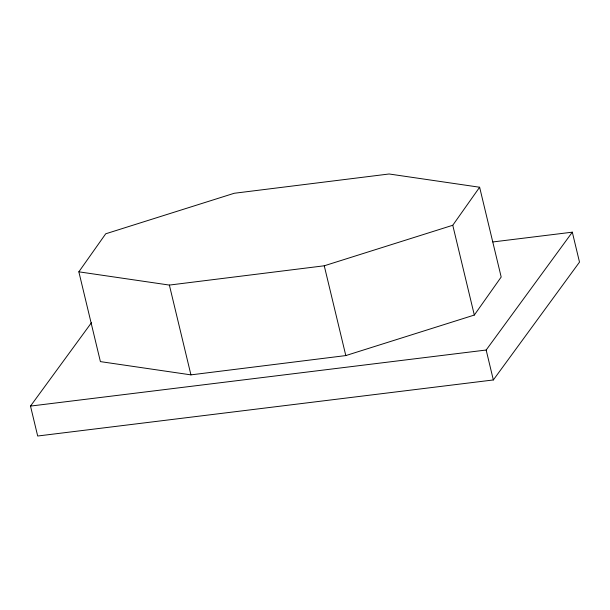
<?xml version="1.0" encoding="UTF-8"?>
<svg xmlns="http://www.w3.org/2000/svg" width="610" height="610" viewBox="0 0 610 610"><rect width="100%" height="100%" fill="white"/><g stroke="black" fill="none" stroke-linecap="round" stroke-linejoin="round"><path stroke-width="0.91" d="M78.85 271.824L105.713 233.798L234.225 193.271L389.104 173.987L479.628 187.239L501.184 277.031L474.321 315.057L345.809 355.577L190.93 374.868L100.406 361.616L78.85 271.824L169.374 285.076L324.253 265.792L452.765 225.265L479.628 187.239M492.903 241.949L572.317 232.174L579.5 262.109L493.345 379.954L37.683 436.013L30.5 406.085L91.477 322.675M30.5 406.085L486.162 350.026L572.317 232.174M486.162 350.026L493.345 379.954M452.765 225.265L474.321 315.057M324.253 265.792L345.809 355.577M169.374 285.076L190.93 374.868"/></g></svg>
